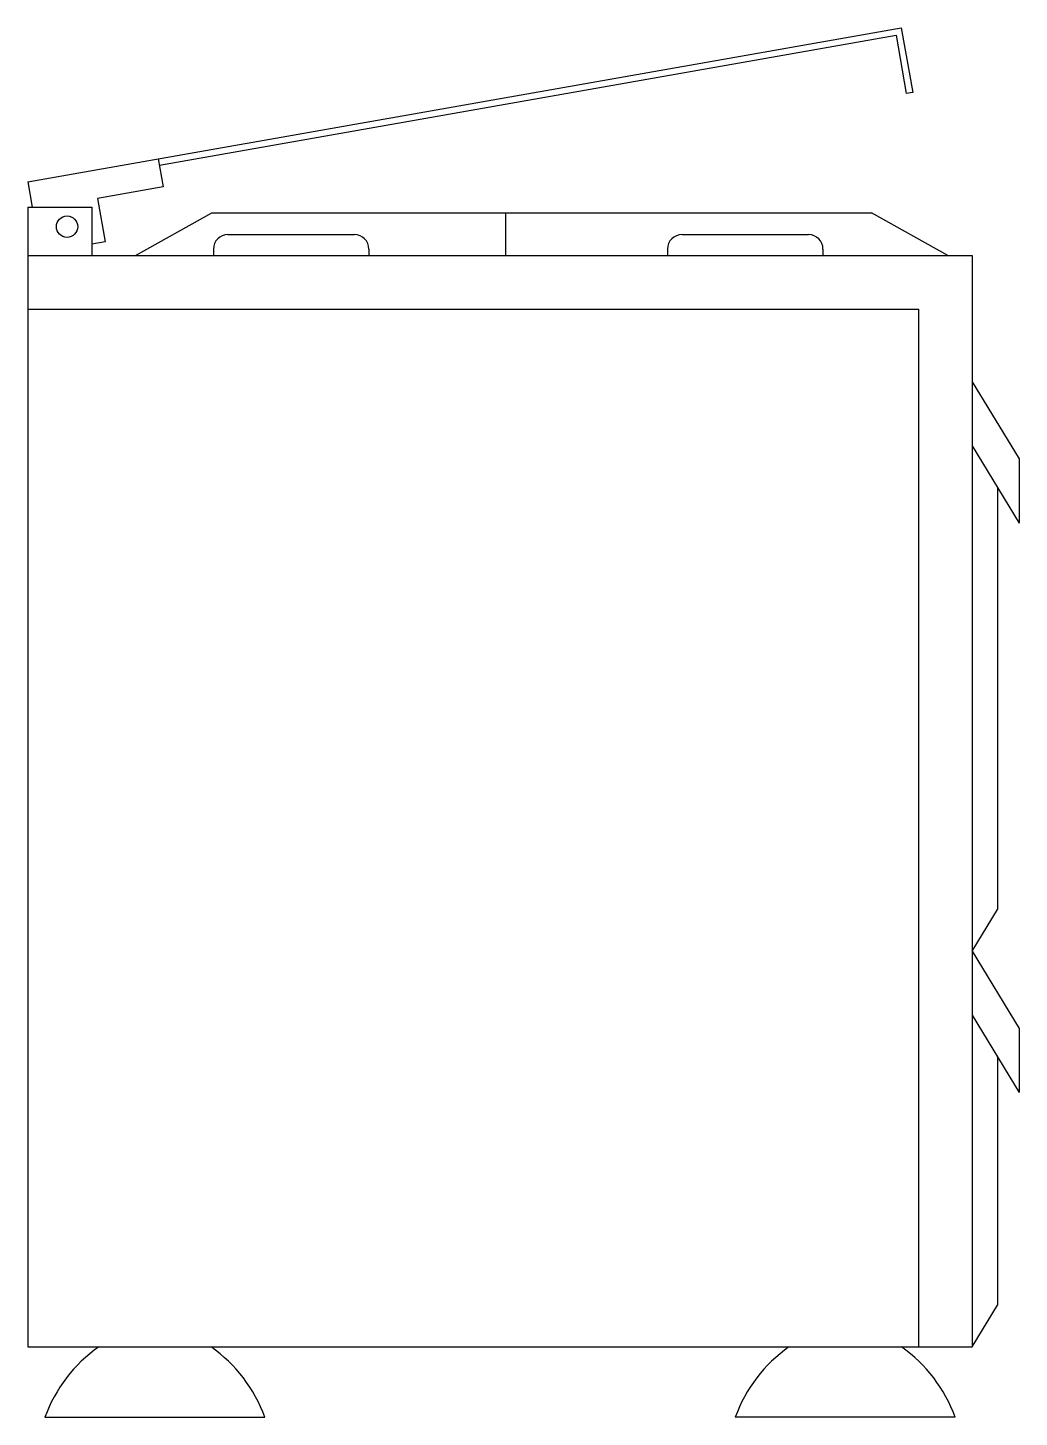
# Model space of a CAD drawing. Header units: millimetres. Extents: x -3021.326 to -3020.643, y 2891.937 to 2892.893.
import ezdxf

# ---------------------------------------------------------------- set-up
doc = ezdxf.new("R2010")
doc.units = ezdxf.units.MM
doc.header["$LTSCALE"] = 10
doc.layers.add('cozinha_fogões', color=2, linetype='Continuous')

msp = doc.modelspace()

# ---------------------------------------------------------------- linework, layer by layer
at = {"layer": 'cozinha_fogões', "color": 1}
for p, q in [((-3021.32562, 2892.78741), (-3020.72447, 2892.89341)), ((-3020.72447, 2892.89341), (-3020.71662, 2892.8489)), ((-3021.23505, 2892.79884), (-3020.7281, 2892.88823)), ((-3020.7281, 2892.88823), (-3020.72103, 2892.84812)), ((-3020.71662, 2892.8489), (-3020.72103, 2892.84812)), ((-3021.23583, 2892.80325), (-3021.2324, 2892.78381)), ((-3021.32562, 2892.78741), (-3021.32252, 2892.76984)), ((-3021.2324, 2892.78381), (-3021.2777, 2892.77582)), ((-3021.32562, 2892.76984), (-3021.28164, 2892.76984)), ((-3021.32562, 2892.76984), (-3021.32562, 2892.73664)), ((-3021.28164, 2892.76984), (-3021.28164, 2892.73664)), ((-3021.2777, 2892.77582), (-3021.27244, 2892.74602)), ((-3021.25153, 2892.73664), (-3021.19892, 2892.76594)), ((-3021.19892, 2892.76594), (-3020.74504, 2892.76594)), ((-3020.99698, 2892.76594), (-3020.99698, 2892.73664)), ((-3020.69243, 2892.73664), (-3020.74504, 2892.76594)), ((-3021.18787, 2892.75105), (-3021.10088, 2892.75105)), ((-3020.87537, 2892.75105), (-3020.78838, 2892.75105)), ((-3021.27244, 2892.74602), (-3021.28164, 2892.7444))]:
    msp.add_line(p, q, dxfattribs=at)
at = {"layer": 'cozinha_fogões'}
for p, q in [((-3021.19787, 2892.74105), (-3021.19787, 2892.73664)), ((-3021.09088, 2892.74105), (-3021.09088, 2892.73664)), ((-3020.88537, 2892.74105), (-3020.88537, 2892.73664)), ((-3020.77838, 2892.74105), (-3020.77838, 2892.73664)), ((-3021.32562, 2892.73664), (-3021.32562, 2891.98509)), ((-3021.32562, 2892.73664), (-3020.67562, 2892.73664)), ((-3020.67562, 2892.73664), (-3020.67562, 2891.98509)), ((-3021.32562, 2892.6997), (-3020.71257, 2892.6997)), ((-3020.71257, 2892.6997), (-3020.71257, 2891.98509)), ((-3020.67562, 2892.6497), (-3020.64333, 2892.59648)), ((-3020.67562, 2892.60559), (-3020.64333, 2892.55237)), ((-3020.64333, 2892.59648), (-3020.64333, 2892.55237)), ((-3020.65822, 2892.57691), (-3020.65822, 2892.28627)), ((-3020.67562, 2892.25758), (-3020.65822, 2892.28627)), ((-3020.67562, 2892.25758), (-3020.64333, 2892.20436)), ((-3020.67562, 2892.21348), (-3020.64333, 2892.16026)), ((-3020.64333, 2892.20436), (-3020.64333, 2892.16026)), ((-3020.65822, 2892.1848), (-3020.65822, 2892.01378)), ((-3020.67562, 2891.98509), (-3020.65822, 2892.01378)), ((-3021.32562, 2891.98509), (-3020.67562, 2891.98509)), ((-3021.3138, 2891.93664), (-3021.16255, 2891.93664)), ((-3020.68745, 2891.93664), (-3020.8387, 2891.93664))]:
    msp.add_line(p, q, dxfattribs=at)
at = {"layer": 'cozinha_fogões', "color": 1}
msp.add_circle((-3021.29859, 2892.75646), 0.00737, dxfattribs=at)
for centre, start, end in [((-3021.18787, 2892.74105), 90, 180), ((-3021.10088, 2892.74105), 0, 90), ((-3020.87537, 2892.74105), 90, 180), ((-3020.78838, 2892.74105), 0, 90)]:
    msp.add_arc(centre, 0.01, start, end, dxfattribs=at)
at = {"layer": 'cozinha_fogões'}
for centre, start, end in [((-3021.21859, 2891.90236), 125.15159, 160.19524), ((-3021.25775, 2891.90236), 19.80476, 54.84841), ((-3020.7435, 2891.90236), 125.15159, 160.19524), ((-3020.78265, 2891.90236), 19.80476, 54.84841)]:
    msp.add_arc(centre, 0.10119, start, end, dxfattribs=at)

doc.saveas('drawing.dxf')
